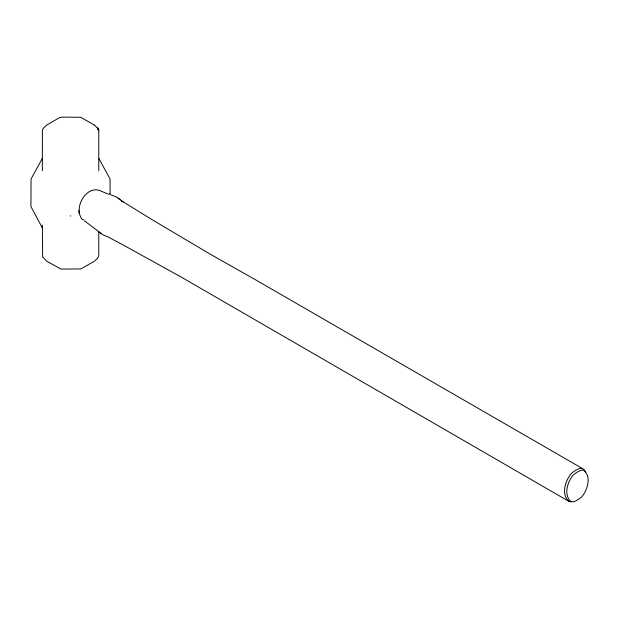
<?xml version="1.0" encoding="UTF-8"?>
<svg xmlns="http://www.w3.org/2000/svg" width="619" height="619" viewBox="0 0 619 619"><rect width="100%" height="100%" fill="white"/><g stroke="black" fill="none" stroke-linecap="round" stroke-linejoin="round"><path stroke-width="0.93" d="M97.995 128.52L98.251 129.696L98.034 128.365M42.347 158.363L31.051 179.015L30.95 206.568L42.347 227.9M110.151 193.236L110.02 178.876L98.777 158.363M108.356 194.351L109.965 193.422M98.011 129.255L98.398 129.1L98.777 130.563L98.777 170.705M70.744 215.985L70.21 215.946M585.736 472.135L584.321 469.86L582.471 468.552L580.312 468.304A25.65 14.81 -60 0 0 571.221 473.558C565.294 480.723 560.783 494.581 569.07 501.475L573.148 501.87A24.365 14.067 -60 0 0 581.79 496.879C587.423 490.062 591.702 476.901 583.833 470.355L581.79 470.123A24.365 14.067 -60 0 0 573.148 475.106C567.515 481.922 563.228 495.084 571.105 501.63M110.05 194.544L116.271 196.904L123.08 201.949L121.432 200.765L151.028 219.049L210.011 254.045L254.231 279.045L582.471 468.552M107.621 193.832L99.017 190.273M98.436 190.103C84.757 187.031 73.491 209.06 82.226 219.312L83.735 219.838M94.328 124.999L80.648 117.277L61.505 117.13L59.602 117.602L46.487 125.208L43.113 128.528L42.371 130.276L42.347 170.705M569.07 501.475L181.862 277.444L122.887 244.822L108.023 236.899L102.87 234.802L84.377 220.728M97.686 128.574L98.754 130.392L97.4 127.978L98.731 130.083L98.05 128.737M120.45 199.751L117.95 197.972M98.684 231.955L101.183 233.742M97.903 128.922L98.545 129.417L97.4 127.978M98.545 129.417L98.235 129.17M94.452 125.092L97.214 127.769M98.142 129.162L98.019 128.226L98.344 128.914A5.602 3.954 -77.1 0 1 98.568 130.029L98.112 129.1M78.907 210.622L79.1 213.369M98.777 231.73L98.777 255.701L97.64 258.154L94.39 261.226L80.787 268.948L60.964 269.079L46.796 261.264L42.649 256.962L42.347 225.146"/></g></svg>
